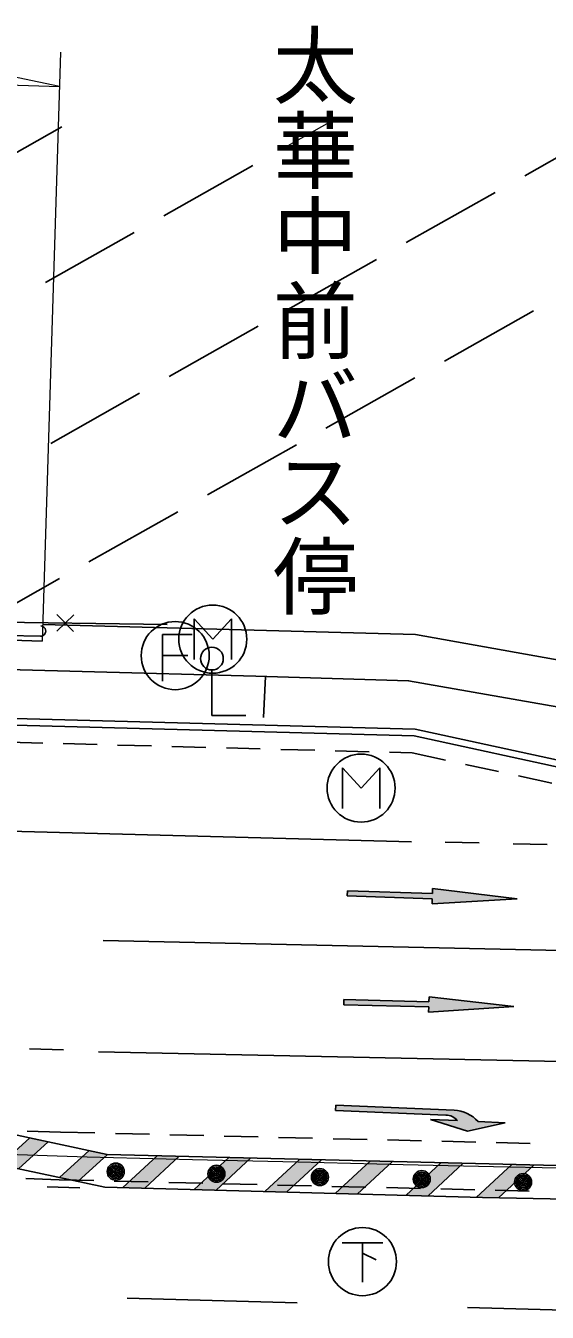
# Model space of a CAD drawing. Units: millimetres, scale not verified. Extents: x 40000 to 680000, y 20000 to 380000.
# Drawn here: x 336121 to 351454, y 260145 to 297933 of the extents above; entities that cross this region are included whole.
import ezdxf
from ezdxf.enums import TextEntityAlignment as Align

# ---------------------------------------------------------------- set-up
doc = ezdxf.new("R2010")
doc.units = ezdxf.units.MM
doc.header["$LTSCALE"] = 1000
doc.linetypes.add('CHAIN', pattern=[18.5, 12, -1.5, 3.5, -1.5])
for name, color, linetype, lineweight in [('M-BGD', 7, 'Continuous', 25), ('M-BGD-EXST', 7, 'Continuous', 25), ('M-BMK', 2, 'CHAIN', 13), ('M-STR-HTXT', 7, 'Continuous', 13), ('M-STR-STRC', 7, 'Continuous', 25)]:
    doc.layers.add(name, color=color, linetype=linetype, lineweight=lineweight)
doc.layers.add('M-BMK-HTXT', color=7, linetype='Continuous')
doc.styles.add('@ＭＳ ゴシック', font='')
doc.styles.get('@ＭＳ ゴシック').set_extended_font_data('@MS Gothic')

msp = doc.modelspace()

# ---------------------------------------------------------------- hatches: boundary and pattern name
at = {"layer": 'M-BGD'}
for points in [[(345577, 272524), (345572, 272374), (348071, 272292), (348066, 272142), (350572, 272286), (348081, 272592), (348076, 272442)], [(347977, 269414), (347973, 269264), (345474, 269327), (345470, 269177), (347969, 269114), (347965, 268964), (350470, 269125)], [(348718, 266078), (345235, 266226), (345228, 266076), (348468, 265938, -0.20151), (348819, 265773), (348019, 265807), (349106, 265460), (350217, 265713), (349418, 265747, 0.20151)]]:
    msp.add_hatch(color=256, dxfattribs=at).paths.add_polyline_path(points)
at = {"layer": 'M-STR-STRC'}
for points in [[(336780, 265152), (336238, 265268), (335363, 264477), (335906, 264361)], [(338530, 264779), (338517, 264780), (337986, 264894), (337113, 264105), (337656, 263989)], [(339621, 263789), (340636, 264728), (339990, 264744), (338977, 263807)], [(342740, 264677), (342094, 264693), (341073, 263749), (341717, 263731)], [(344821, 264627), (344175, 264642), (343147, 263692), (343791, 263674)], [(346902, 264576), (346256, 264592), (345221, 263635), (345864, 263617)], [(348983, 264525), (348337, 264541), (347295, 263577), (347938, 263560)], [(350016, 263506), (351064, 264475), (350418, 264491), (349368, 263520), (349548, 263515)]]:
    msp.add_hatch(color=256, dxfattribs=at).paths.add_polyline_path(points)

# ---------------------------------------------------------------- linework, layer by layer
at = {"layer": 'M-BGD'}
for p, q in [((353682, 295160), (350792, 293529)), ((337182, 294963), (335367, 293938)), ((342798, 293826), (340185, 292352)), ((349921, 293038), (347308, 291564)), ((339314, 291861), (336702, 290387)), ((346437, 291072), (343825, 289598)), ((348432, 288082), (351045, 289556)), ((342954, 289107), (340341, 287633)), ((344948, 286116), (347561, 287590)), ((339470, 287141), (336857, 285667)), ((341464, 284151), (344077, 285625)), ((337981, 282185), (340594, 283659)), ((334858, 280423), (337110, 281693)), ((341015, 280057), (340140, 280057)), ((340140, 280057), (340140, 278682)), ((340140, 279432), (340890, 279432)), ((341596, 279010), (341596, 277677)), ((343174, 278815), (343116, 277616)), ((341596, 277677), (342596, 277677)), ((347542, 277075), (360428, 274279)), ((347567, 277275), (360471, 274474)), ((335621, 276890), (336621, 276863)), ((337220, 276848), (338220, 276821)), ((338820, 276805), (339820, 276779)), ((340419, 276763), (341419, 276737)), ((342019, 276721), (343018, 276695)), ((343618, 276679), (344618, 276652)), ((345218, 276636), (346217, 276610)), ((346817, 276594), (347482, 276577)), ((347482, 276577), (348460, 276365)), ((349046, 276237), (350023, 276025)), ((350610, 275898), (351587, 275686)), ((348451, 273953), (349451, 273930)), ((350450, 273906), (351450, 273883)), ((345577, 272524), (345572, 272374)), ((348076, 272442), (345577, 272524)), ((348081, 272592), (348076, 272442)), ((348081, 272592), (350572, 272286)), ((348071, 272292), (345572, 272374)), ((348071, 272292), (348066, 272142)), ((350572, 272286), (348066, 272142)), ((345474, 269327), (345470, 269177)), ((347969, 269114), (345470, 269177)), ((347973, 269264), (345474, 269327)), ((350470, 269125), (347965, 268964)), ((347969, 269114), (347965, 268964)), ((347977, 269414), (347973, 269264)), ((347977, 269414), (350470, 269125)), ((345228, 266076), (345235, 266226)), ((348468, 265938), (345228, 266076)), ((348718, 266078), (345235, 266226)), ((348819, 265773), (348019, 265807)), ((348019, 265807), (349106, 265460)), ((349106, 265460), (350217, 265713)), ((350217, 265713), (349418, 265747)), ((336165, 265469), (337143, 265438)), ((337143, 265438), (336165, 265469)), ((338158, 265414), (337143, 265438)), ((339758, 265375), (338758, 265399)), ((341357, 265336), (340358, 265360)), ((342957, 265297), (341957, 265321)), ((344556, 265258), (343557, 265282)), ((335363, 264477), (336238, 265268)), ((335906, 264361), (336780, 265152)), ((346156, 265219), (345156, 265244)), ((347755, 265180), (346756, 265205)), ((349355, 265142), (348355, 265166)), ((350954, 265103), (349955, 265127)), ((337113, 264105), (337986, 264894)), ((337656, 263989), (338530, 264779)), ((339990, 264744), (338977, 263807)), ((340636, 264728), (339621, 263789)), ((341073, 263749), (342094, 264693)), ((341717, 263731), (342740, 264677)), ((343147, 263692), (344175, 264642)), ((343791, 263674), (344821, 264627)), ((345221, 263635), (346256, 264592)), ((345864, 263617), (346902, 264576)), ((347295, 263577), (348337, 264541)), ((347938, 263560), (348983, 264525)), ((349368, 263520), (350418, 264491)), ((350016, 263506), (351064, 264475)), ((336123, 264070), (337105, 264039)), ((337105, 264039), (338126, 264014)), ((338726, 263999), (339725, 263975)), ((340325, 263961), (341325, 263936)), ((341925, 263922), (342924, 263897)), ((343524, 263883), (344524, 263859)), ((345124, 263844), (346124, 263820)), ((346723, 263805), (347723, 263781)), ((348323, 263766), (349323, 263742)), ((349922, 263727), (350922, 263703))]:
    msp.add_line(p, q, dxfattribs=at)
for points in [[(336622, 280351), (347577, 280049), (360404, 277760)], [(312074, 278551), (320700, 278323), (332688, 279980), (336606, 279852)], [(319917, 277288), (332066, 278982), (332669, 279107), (342883, 278824), (347376, 278696), (360404, 276406), (372757, 276256), (388893, 276438)], [(319770, 275408), (332475, 277673), (347567, 277275)], [(319785, 275208), (332490, 277473), (347542, 277075)]]:
    msp.add_lwpolyline(points, dxfattribs=at)
for centre, radius in [((340515, 279432), 1000), ((341596, 279344), 333)]:
    msp.add_circle(centre, radius, dxfattribs=at)
for centre, radius in [((348675, 265078), 1000), ((348447, 265439), 500)]:
    msp.add_arc(centre, radius, 41.9871, 87.5601, dxfattribs=at)
at = {"layer": 'M-BGD-EXST'}
for p, q in [((341070, 279316), (341070, 280516)), ((341070, 280516), (341620, 279916)), ((341620, 279916), (342170, 280516)), ((342170, 280516), (342170, 279316)), ((345431, 274941), (345431, 276141)), ((345431, 276141), (345981, 275541)), ((345981, 275541), (346531, 276141)), ((346531, 276141), (346531, 274941)), ((345421, 262182), (346621, 262182)), ((346021, 262182), (346021, 261032)), ((346021, 261882), (346421, 261682))]:
    msp.add_line(p, q, dxfattribs=at)
for centre in [(341620, 279916), (345981, 275541), (346021, 261632)]:
    msp.add_circle(centre, 1000, dxfattribs=at)
at = {"layer": 'M-BMK'}
msp.add_line((331366, 264919), (337926, 264713), dxfattribs=at)
msp.add_lwpolyline([(337926, 264713), (341023, 264637), (344121, 264562), (347218, 264489), (350316, 264420), (353413, 264357), (356511, 264300), (359609, 264251), (362707, 264212), (365806, 264183), (368904, 264166), (372002, 264162), (375101, 264172), (378199, 264199), (381297, 264243), (384395, 264305), (387492, 264387), (390589, 264490)], dxfattribs=at)
at = {"layer": 'M-STR-HTXT'}
for p, q in [((337148, 297153), (336606, 279852)), ((312653, 296920), (337117, 296153)), ((337117, 296153), (335131, 296565)), ((344977, 295056), (343669, 294318))]:
    msp.add_line(p, q, dxfattribs=at)
at = {"layer": 'M-STR-STRC'}
for p, q in [((337033, 280146), (337535, 280634)), ((337528, 280139), (337040, 280641)), ((332448, 274358), (347464, 273959)), ((368398, 270403), (338399, 271068)), ((336230, 267887), (337229, 267858)), ((368355, 267166), (338262, 267795)), ((336755, 263829), (337710, 263802)), ((344106, 260424), (339108, 260563)), ((354102, 260145), (349104, 260285))]:
    msp.add_line(p, q, dxfattribs=at)
for points in [[(340284, 280350), (334679, 280425), (332661, 280481), (320672, 278824), (312668, 279030)], [(336555, 280003), (332587, 280081), (320583, 278408), (311952, 278683)], [(378608, 264130), (372069, 264139), (357356, 264322), (338517, 264780), (323991, 267891), (322204, 268233)], [(322413, 267230), (338443, 263822), (349548, 263515), (366967, 263178), (378607, 263208)]]:
    msp.add_lwpolyline(points, dxfattribs=at)
for centre, radius in [((338767, 264275), 250), ((338767, 264275), 204), ((338767, 264275), 159), ((338767, 264275), 114), ((338767, 264275), 68.2), ((338767, 264275), 22.7), ((341729, 264212), 250), ((341729, 264212), 204), ((341729, 264212), 159), ((341729, 264212), 114), ((341729, 264212), 68.2), ((341729, 264212), 22.7), ((344769, 264116), 250), ((344769, 264116), 204), ((344769, 264116), 159), ((344769, 264116), 114), ((344769, 264116), 68.2), ((347763, 264056), 250), ((347763, 264056), 204), ((347763, 264056), 159), ((347763, 264056), 114), ((350744, 263969), 250), ((350744, 263969), 204), ((344769, 264116), 22.7), ((347763, 264056), 68.2), ((347763, 264056), 22.7), ((350744, 263969), 159), ((350744, 263969), 114), ((350744, 263969), 68.2), ((350744, 263969), 22.7)]:
    msp.add_circle(centre, radius, dxfattribs=at)
msp.add_arc((336558, 280153), 150, 268.8853, 88.8853, dxfattribs=at)

# ---------------------------------------------------------------- texts
at = {"layer": 'M-BMK-HTXT', "style": '@ＭＳ ゴシック'}
msp.add_text('太華中前バス停', height=1833, rotation=270, dxfattribs=at).set_placement((343136, 298036), align=Align.BOTTOM_LEFT)

doc.saveas('drawing.dxf')
